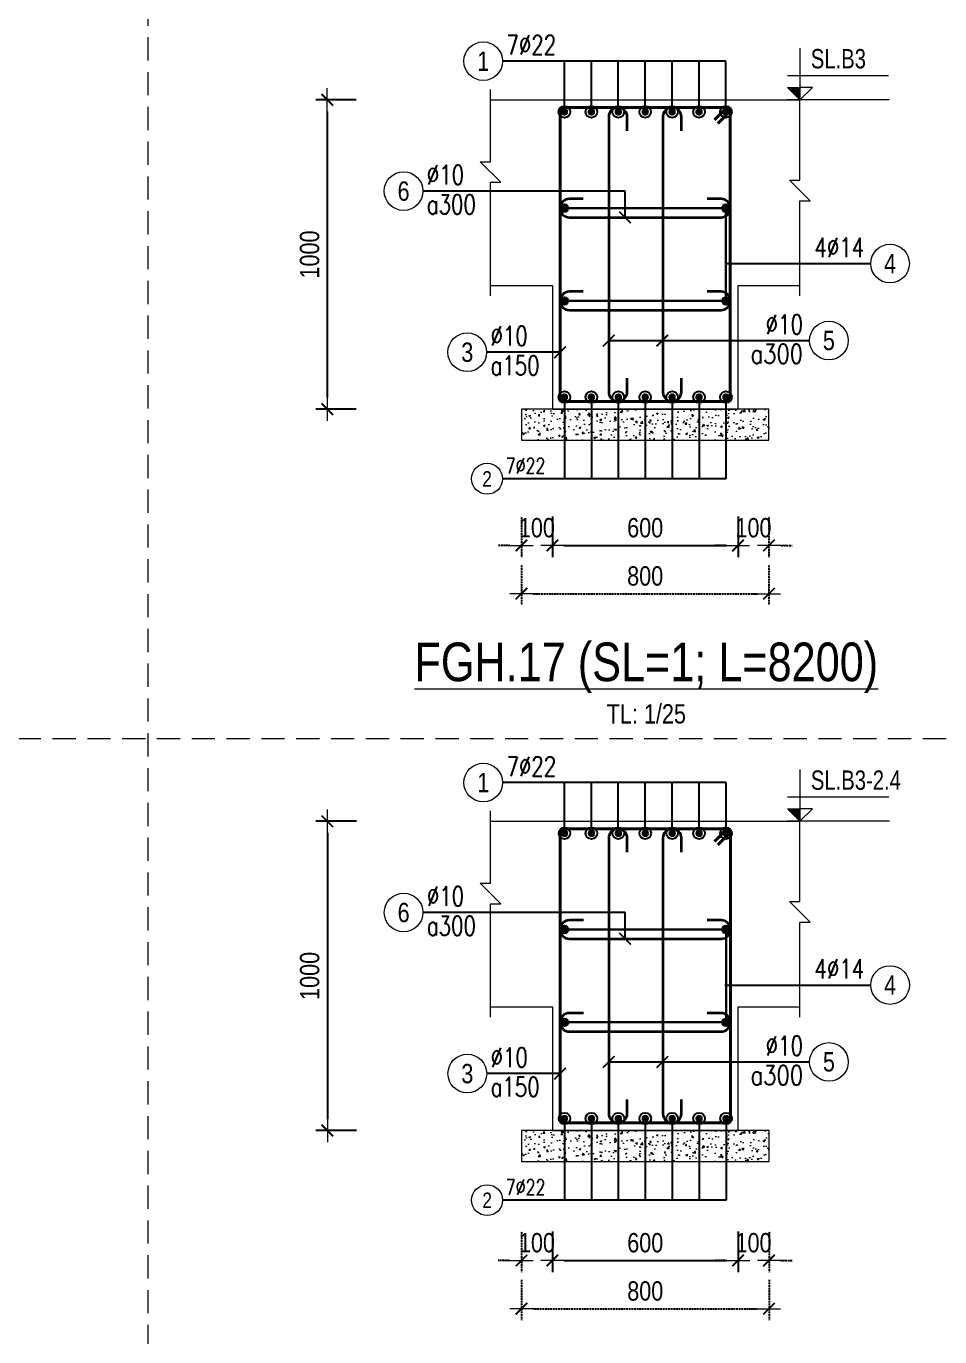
# Model space of a CAD drawing. Header units: millimetres. Extents: x -134772 to 596971, y -129535 to 35703.
# Drawn here: x 45910 to 48862, y -13480 to -9243 of the extents above; entities that cross this region are included whole.
import ezdxf
from ezdxf.enums import TextEntityAlignment as Align

# ---------------------------------------------------------------- set-up
doc = ezdxf.new("R2010")
doc.units = ezdxf.units.MM
doc.header["$MEASUREMENT"] = 0
doc.linetypes.add('HIDDEN', pattern=[0.375, 0.25, -0.125])
doc.layers.get('Defpoints').update_dxf_attribs({"color": 252})
for name, color, linetype, lineweight in [('NDC_S_ANNO', 7, 'Continuous', 20), ('NDC_S_CONTINUOUS', 3, 'Continuous', 20), ('NDC_S_DIM', 1, 'Continuous', 9), ('NDC_S_HATCH MATERIAL', 8, 'Continuous', 13), ('NDC_S_REBAR', 4, 'Continuous', 35), ('NDC_S_STIRRUP', 4, 'Continuous', 40), ('NDC_S_TEXT SYMBOL', 7, 'Continuous', 20), ('NDC_S_THIN LINE', 1, 'Continuous', 5), ('NDC_S_VN TEXT', 7, 'Continuous', 9)]:
    doc.layers.add(name, color=color, linetype=linetype, lineweight=lineweight)
doc.styles.add('ARIAL', font='arial.ttf', dxfattribs={"width": 0.8})
doc.styles.add('NDC_ANNO', font='', dxfattribs={"width": 0.8})
doc.styles.add('NDC_ROMANS', font='romans.shx', dxfattribs={"width": 0.8})
doc.styles.get('NDC_ANNO').set_extended_font_data('Dotum')
doc.dimstyles.new('NDC_dim_25', dxfattribs={"dimscale": 25, "dimtxt": 2.5, "dimasz": 1.5, "dimexe": 1.5, "dimexo": 0, "dimgap": 1, "dimtad": 1, "dimdec": 0, "dimzin": 0, "dimdsep": 46, "dimtxsty": 'ARIAL', "dimblk": 'DIMMARK', "dimcen": 0.09, "dimdle": 1.2, "dimclrd": 1, "dimclre": 1, "dimclrt": 3, "dimadec": 0, "dimazin": 0, "dimtfac": 1, "dimtdec": 0, "dimtix": 1, "dimtofl": 0, "dimtmove": 0, "dimatfit": 3, "dimfxl": 3.75, "dimfxlon": 1, "dimtolj": 1, "dimtzin": 0, "dimarcsym": 0})

# ---------------------------------------------------------------- blocks, each defined once
blk = doc.blocks.new('DIMMARK')
at = {"layer": 'NDC_S_DIM', "color": 1}
blk.add_line((-1.5, 0), (1, 0), dxfattribs=at)
at = {"layer": 'NDC_S_DIM', "color": 2, "const_width": 0.15}
blk.add_lwpolyline([(-0.5, -0.5), (0.5, 0.5)], dxfattribs=at)
blk = doc.blocks.new('kata_block_THEP')
at = {"layer": 'NDC_S_REBAR', "color": 0}
for p, q in [((-0.5, 0), (0.5, 0)), ((-0.35, 0.35), (0.35, -0.35)), ((0.35, 0.35), (-0.35, -0.35)), ((0, 0.5), (0, -0.5))]:
    blk.add_line(p, q, dxfattribs=at)
at = {"layer": 'NDC_S_REBAR', "color": 0, "const_width": 0.0833}
blk.add_lwpolyline([(-0.5, 0, 1), (0.5, 0, 1), (-0.5, 0, 1)], format="xyb", dxfattribs=at)
blk = doc.blocks.new('*D1654')
at = {"layer": 'Defpoints', "color": 0, "transparency": 16777216}
for p in [(47388.8, -9480.9), (46882.8, -10480.9), (47388.8, -10480.9)]:
    blk.add_point(p, dxfattribs=at)
at = {"layer": 'NDC_S_DIM', "color": 1, "lineweight": -2, "transparency": 16777216}
for p, q in [((46976.6, -9480.9), (46845.3, -9480.9)), ((46882.8, -9518.4), (46882.8, -10443.4)), ((46976.6, -10480.9), (46845.3, -10480.9))]:
    blk.add_line(p, q, dxfattribs=at)
at = {"layer": 'NDC_S_DIM', "color": 1, "lineweight": -2, "transparency": 16777216, "xscale": 37.5, "yscale": 37.5, "zscale": 37.5}
for p, rotation in [((46882.8, -9480.9), 90), ((46882.8, -10480.9), 270)]:
    blk.add_blockref('DIMMARK', p, dxfattribs=dict(at, rotation=rotation))
at = {"layer": 'NDC_S_DIM', "color": 3, "transparency": 16777216, "insert": (46825.9, -9980.9), "char_height": 62.5, "attachment_point": 5, "rotation": 90, "style": 'ARIAL'}
blk.add_mtext('\\A1;1000', dxfattribs=at)
blk = doc.blocks.new('*D1655')
at = {"layer": 'Defpoints', "color": 0, "transparency": 16777216}
for p in [(47610.2, -10521.4), (48210.2, -10521.4), (48210.2, -10921.4)]:
    blk.add_point(p, dxfattribs=at)
at = {"layer": 'NDC_S_DIM', "color": 1, "lineweight": -2, "transparency": 16777216}
for p, q in [((47610.2, -10827.7), (47610.2, -10958.9)), ((48210.2, -10827.7), (48210.2, -10958.9)), ((47647.7, -10921.4), (48172.7, -10921.4))]:
    blk.add_line(p, q, dxfattribs=at)
at = {"layer": 'NDC_S_DIM', "color": 1, "lineweight": -2, "transparency": 16777216, "xscale": 37.5, "yscale": 37.5, "zscale": 37.5, "rotation": 180}
blk.add_blockref('DIMMARK', (47610.2, -10921.4), dxfattribs=at)
at = {"layer": 'NDC_S_DIM', "color": 1, "lineweight": -2, "transparency": 16777216, "xscale": 37.5, "yscale": 37.5, "zscale": 37.5}
blk.add_blockref('DIMMARK', (48210.2, -10921.4), dxfattribs=at)
at = {"layer": 'NDC_S_DIM', "color": 3, "transparency": 16777216, "insert": (47910.2, -10864.5), "char_height": 62.5, "attachment_point": 5, "style": 'ARIAL'}
blk.add_mtext('\\A1;600', dxfattribs=at)
blk = doc.blocks.new('kata_block_CT')
at = {"layer": 'NDC_S_ANNO'}
blk.add_hatch(color=3, dxfattribs=at).paths.add_polyline_path([(0, 1.6), (-1.61, 1.6), (0, 0)])
at = {"layer": 'NDC_S_ANNO', "ltscale": 50}
h = blk.add_hatch(dxfattribs=at)
h.set_pattern_fill('ANSI31', color=256, scale=1.406251, style=0)
h.set_pattern_definition([(45, (0, 5e-12), (-3.157, 3.157), [])])
h.paths.add_polyline_path([(0, 1.6), (0, 0), (1.61, 1.6)])
for p, q in [((-1.59, 3.14), (11.47, 3.14)), ((11.56, 0), (-1.64, 0))]:
    blk.add_line(p, q, dxfattribs=at)
for points in [[(0, 6.69), (0, 0)], [(0, 0), (-1.61, 1.6), (0, 1.6)], [(0, 0), (1.61, 1.6), (0, 1.6)]]:
    blk.add_lwpolyline(points, dxfattribs=at)
at = {"layer": 'NDC_S_ANNO', "color": 8, "ltscale": 50}
blk.add_lwpolyline([(0, 0), (-1.61, 1.6), (0, 1.6)], dxfattribs=at)
at = {"layer": 'NDC_S_TEXT SYMBOL', "color": 3, "style": 'NDC_ANNO', "width": 0.8}
blk.add_attdef('CT', (1.41, 4.07), '', height=2.5, dxfattribs=at)
blk = doc.blocks.new('*D1656')
at = {"layer": 'Defpoints', "color": 0, "linetype": 'HIDDEN', "transparency": 16777216}
for p in [(47510.2, -10621.4), (47610.2, -10827.7), (47510.2, -10921.4)]:
    blk.add_point(p, dxfattribs=at)
at = {"layer": 'NDC_S_DIM', "color": 1, "linetype": 'HIDDEN', "lineweight": -2, "transparency": 16777216}
for p, q in [((47510.2, -10827.7), (47510.2, -10958.9)), ((47610.2, -10827.7), (47610.2, -10958.9)), ((47472.7, -10921.4), (47435.2, -10921.4)), ((47647.7, -10921.4), (47685.2, -10921.4))]:
    blk.add_line(p, q, dxfattribs=at)
at = {"layer": 'NDC_S_DIM', "color": 1, "linetype": 'HIDDEN', "lineweight": -2, "transparency": 16777216, "xscale": 37.5, "yscale": 37.5, "zscale": 37.5}
blk.add_blockref('DIMMARK', (47510.2, -10921.4), dxfattribs=at)
at = {"layer": 'NDC_S_DIM', "color": 1, "linetype": 'HIDDEN', "lineweight": -2, "transparency": 16777216, "xscale": 37.5, "yscale": 37.5, "zscale": 37.5, "rotation": 180}
blk.add_blockref('DIMMARK', (47610.2, -10921.4), dxfattribs=at)
at = {"layer": 'NDC_S_DIM', "color": 3, "linetype": 'HIDDEN', "transparency": 16777216, "insert": (47560.2, -10864.5), "char_height": 62.5, "attachment_point": 5, "style": 'ARIAL'}
blk.add_mtext('\\A1;100', dxfattribs=at)
blk = doc.blocks.new('*D1657')
at = {"layer": 'Defpoints', "color": 0, "linetype": 'HIDDEN', "transparency": 16777216}
for p in [(48310.2, -10621.4), (48210.2, -10827.7), (48310.2, -10921.4)]:
    blk.add_point(p, dxfattribs=at)
at = {"layer": 'NDC_S_DIM', "color": 1, "linetype": 'HIDDEN', "lineweight": -2, "transparency": 16777216}
for p, q in [((48210.2, -10827.7), (48210.2, -10958.9)), ((48310.2, -10827.7), (48310.2, -10958.9)), ((48172.7, -10921.4), (48135.2, -10921.4)), ((48347.7, -10921.4), (48385.2, -10921.4))]:
    blk.add_line(p, q, dxfattribs=at)
at = {"layer": 'NDC_S_DIM', "color": 1, "linetype": 'HIDDEN', "lineweight": -2, "transparency": 16777216, "xscale": 37.5, "yscale": 37.5, "zscale": 37.5}
blk.add_blockref('DIMMARK', (48210.2, -10921.4), dxfattribs=at)
at = {"layer": 'NDC_S_DIM', "color": 1, "linetype": 'HIDDEN', "lineweight": -2, "transparency": 16777216, "xscale": 37.5, "yscale": 37.5, "zscale": 37.5, "rotation": 180}
blk.add_blockref('DIMMARK', (48310.2, -10921.4), dxfattribs=at)
at = {"layer": 'NDC_S_DIM', "color": 3, "linetype": 'HIDDEN', "transparency": 16777216, "insert": (48260.2, -10864.5), "char_height": 62.5, "attachment_point": 5, "style": 'ARIAL'}
blk.add_mtext('\\A1;100', dxfattribs=at)
blk = doc.blocks.new('kata_block_TD')
at = {"color": 6, "linetype": 'ByBlock', "lineweight": -2, "style": 'ARIAL', "width": 0.8}
blk.add_attdef('SECTDET2', text='', height=5, dxfattribs=at).set_placement((0, 7.97), align=Align.CENTER)
at = {"color": 0, "linetype": 'ByBlock', "lineweight": -2, "style": 'ARIAL', "width": 0.8}
blk.add_attdef('SECTDET1', text='', height=5, dxfattribs=at).set_placement((0, 1.47), align=Align.CENTER)
at = {"color": 3, "lineweight": 25, "style": 'ARIAL', "width": 0.8}
blk.add_attdef('SSCALE', text='', height=2.5, dxfattribs=at).set_placement((0, -4), align=Align.CENTER)
blk = doc.blocks.new('*D1658')
at = {"layer": 'Defpoints', "color": 0, "linetype": 'HIDDEN', "transparency": 16777216}
for p in [(47510.2, -10621.4), (48310.2, -10621.4), (48310.2, -11077.4)]:
    blk.add_point(p, dxfattribs=at)
at = {"layer": 'NDC_S_DIM', "color": 1, "linetype": 'HIDDEN', "lineweight": -2, "transparency": 16777216}
for p, q in [((47510.2, -10983.6), (47510.2, -11114.9)), ((48310.2, -10983.6), (48310.2, -11114.9)), ((47547.7, -11077.4), (48272.7, -11077.4))]:
    blk.add_line(p, q, dxfattribs=at)
at = {"layer": 'NDC_S_DIM', "color": 1, "linetype": 'HIDDEN', "lineweight": -2, "transparency": 16777216, "xscale": 37.5, "yscale": 37.5, "zscale": 37.5, "rotation": 180}
blk.add_blockref('DIMMARK', (47510.2, -11077.4), dxfattribs=at)
at = {"layer": 'NDC_S_DIM', "color": 1, "linetype": 'HIDDEN', "lineweight": -2, "transparency": 16777216, "xscale": 37.5, "yscale": 37.5, "zscale": 37.5}
blk.add_blockref('DIMMARK', (48310.2, -11077.4), dxfattribs=at)
at = {"layer": 'NDC_S_DIM', "color": 3, "linetype": 'HIDDEN', "transparency": 16777216, "insert": (47910.2, -11020.5), "char_height": 62.5, "attachment_point": 5, "style": 'ARIAL'}
blk.add_mtext('\\A1;800', dxfattribs=at)
blk = doc.blocks.new('*U11')
blk.add_circle((-2.5, 0), 2.5)
at = {"layer": 'NDC_S_VN TEXT', "color": 3, "style": 'NDC_ROMANS', "width": 0.75}
for tag, p in [('DK1', (0.5, 0.85)), ('KC1', (0.5, -2.97))]:
    blk.add_attdef(tag, p, '', height=2.5, dxfattribs=at)
at = {"layer": 'NDC_S_VN TEXT', "color": 7, "style": 'ARIAL', "width": 0.8}
blk.add_attdef('SH2', text='', height=2.5, dxfattribs=at).set_placement((-2.5, 0), align=Align.MIDDLE)
blk = doc.blocks.new('*U12')
blk.add_circle((2.5, 0), 2.5)
at = {"layer": 'NDC_S_VN TEXT', "color": 3, "style": 'NDC_ROMANS'}
for tag, width, p in [('DK2', 0.75, (-0.85, 0.85)), ('KC2', 0.8, (-0.85, -2.97))]:
    blk.add_attdef(tag, text='', height=2.5, dxfattribs=dict(at, width=width)).set_placement(p, align=Align.RIGHT)
at = {"layer": 'NDC_S_VN TEXT', "color": 7, "style": 'ARIAL', "width": 0.8}
blk.add_attdef('SH3', text='', height=2.5, dxfattribs=at).set_placement((2.5, 0), align=Align.MIDDLE)
blk = doc.blocks.new('*U624')
blk.add_circle((2.5, 0), 2.5)
at = {"layer": 'NDC_S_VN TEXT', "color": 3, "style": 'NDC_ROMANS', "width": 0.75}
blk.add_attdef('DK2', text='', height=2.5, dxfattribs=at).set_placement((-0.85, 0.85), align=Align.RIGHT)
at = {"layer": 'NDC_S_VN TEXT', "color": 7, "style": 'ARIAL', "width": 0.8}
blk.add_attdef('SH3', text='', height=2.5, dxfattribs=at).set_placement((2.5, 0), align=Align.MIDDLE)
blk = doc.blocks.new('*U623')
blk.add_circle((-2.5, 0), 2.5)
at = {"layer": 'NDC_S_VN TEXT', "color": 3, "style": 'NDC_ROMANS', "width": 0.75}
blk.add_attdef('DK1', (0.5, 0.85), '', height=2.5, dxfattribs=at)
at = {"layer": 'NDC_S_VN TEXT', "color": 7, "style": 'ARIAL', "width": 0.8}
blk.add_attdef('SH2', text='', height=2.5, dxfattribs=at).set_placement((-2.5, 0), align=Align.MIDDLE)
blk = doc.blocks.new('*D1703')
at = {"layer": 'Defpoints', "color": 0, "linetype": 'HIDDEN', "transparency": 16777216}
for p in [(47510.4, -12932.9), (48310.4, -12932.9), (48310.4, -13388.9)]:
    blk.add_point(p, dxfattribs=at)
at = {"layer": 'NDC_S_DIM', "color": 1, "linetype": 'HIDDEN', "lineweight": -2, "transparency": 16777216}
for p, q in [((47510.4, -13295.2), (47510.4, -13426.4)), ((48310.4, -13295.2), (48310.4, -13426.4)), ((47547.9, -13388.9), (48272.9, -13388.9))]:
    blk.add_line(p, q, dxfattribs=at)
at = {"layer": 'NDC_S_DIM', "color": 1, "linetype": 'HIDDEN', "lineweight": -2, "transparency": 16777216, "xscale": 37.5, "yscale": 37.5, "zscale": 37.5, "rotation": 180}
blk.add_blockref('DIMMARK', (47510.4, -13388.9), dxfattribs=at)
at = {"layer": 'NDC_S_DIM', "color": 1, "linetype": 'HIDDEN', "lineweight": -2, "transparency": 16777216, "xscale": 37.5, "yscale": 37.5, "zscale": 37.5}
blk.add_blockref('DIMMARK', (48310.4, -13388.9), dxfattribs=at)
at = {"layer": 'NDC_S_DIM', "color": 3, "linetype": 'HIDDEN', "transparency": 16777216, "insert": (47910.4, -13332), "char_height": 62.5, "attachment_point": 5, "style": 'ARIAL'}
blk.add_mtext('\\A1;800', dxfattribs=at)
blk = doc.blocks.new('*D1704')
at = {"layer": 'Defpoints', "color": 0, "linetype": 'HIDDEN', "transparency": 16777216}
for p in [(48310.4, -12932.9), (48210.4, -13139.2), (48310.4, -13232.9)]:
    blk.add_point(p, dxfattribs=at)
at = {"layer": 'NDC_S_DIM', "color": 1, "linetype": 'HIDDEN', "lineweight": -2, "transparency": 16777216}
for p, q in [((48210.4, -13139.2), (48210.4, -13270.4)), ((48310.4, -13139.2), (48310.4, -13270.4)), ((48172.9, -13232.9), (48135.4, -13232.9)), ((48347.9, -13232.9), (48385.4, -13232.9))]:
    blk.add_line(p, q, dxfattribs=at)
at = {"layer": 'NDC_S_DIM', "color": 1, "linetype": 'HIDDEN', "lineweight": -2, "transparency": 16777216, "xscale": 37.5, "yscale": 37.5, "zscale": 37.5}
blk.add_blockref('DIMMARK', (48210.4, -13232.9), dxfattribs=at)
at = {"layer": 'NDC_S_DIM', "color": 1, "linetype": 'HIDDEN', "lineweight": -2, "transparency": 16777216, "xscale": 37.5, "yscale": 37.5, "zscale": 37.5, "rotation": 180}
blk.add_blockref('DIMMARK', (48310.4, -13232.9), dxfattribs=at)
at = {"layer": 'NDC_S_DIM', "color": 3, "linetype": 'HIDDEN', "transparency": 16777216, "insert": (48260.4, -13176), "char_height": 62.5, "attachment_point": 5, "style": 'ARIAL'}
blk.add_mtext('\\A1;100', dxfattribs=at)
blk = doc.blocks.new('*D1705')
at = {"layer": 'Defpoints', "color": 0, "linetype": 'HIDDEN', "transparency": 16777216}
for p in [(47510.4, -12932.9), (47610.4, -13139.2), (47510.4, -13232.9)]:
    blk.add_point(p, dxfattribs=at)
at = {"layer": 'NDC_S_DIM', "color": 1, "linetype": 'HIDDEN', "lineweight": -2, "transparency": 16777216}
for p, q in [((47510.4, -13139.2), (47510.4, -13270.4)), ((47610.4, -13139.2), (47610.4, -13270.4)), ((47472.9, -13232.9), (47435.4, -13232.9)), ((47647.9, -13232.9), (47685.4, -13232.9))]:
    blk.add_line(p, q, dxfattribs=at)
at = {"layer": 'NDC_S_DIM', "color": 1, "linetype": 'HIDDEN', "lineweight": -2, "transparency": 16777216, "xscale": 37.5, "yscale": 37.5, "zscale": 37.5}
blk.add_blockref('DIMMARK', (47510.4, -13232.9), dxfattribs=at)
at = {"layer": 'NDC_S_DIM', "color": 1, "linetype": 'HIDDEN', "lineweight": -2, "transparency": 16777216, "xscale": 37.5, "yscale": 37.5, "zscale": 37.5, "rotation": 180}
blk.add_blockref('DIMMARK', (47610.4, -13232.9), dxfattribs=at)
at = {"layer": 'NDC_S_DIM', "color": 3, "linetype": 'HIDDEN', "transparency": 16777216, "insert": (47560.4, -13176), "char_height": 62.5, "attachment_point": 5, "style": 'ARIAL'}
blk.add_mtext('\\A1;100', dxfattribs=at)
blk = doc.blocks.new('*D1706')
at = {"layer": 'Defpoints', "color": 0, "transparency": 16777216}
for p in [(47610.4, -12832.9), (48210.4, -12832.9), (48210.4, -13232.9)]:
    blk.add_point(p, dxfattribs=at)
at = {"layer": 'NDC_S_DIM', "color": 1, "lineweight": -2, "transparency": 16777216}
for p, q in [((47610.4, -13139.2), (47610.4, -13270.4)), ((48210.4, -13139.2), (48210.4, -13270.4)), ((47647.9, -13232.9), (48172.9, -13232.9))]:
    blk.add_line(p, q, dxfattribs=at)
at = {"layer": 'NDC_S_DIM', "color": 1, "lineweight": -2, "transparency": 16777216, "xscale": 37.5, "yscale": 37.5, "zscale": 37.5, "rotation": 180}
blk.add_blockref('DIMMARK', (47610.4, -13232.9), dxfattribs=at)
at = {"layer": 'NDC_S_DIM', "color": 1, "lineweight": -2, "transparency": 16777216, "xscale": 37.5, "yscale": 37.5, "zscale": 37.5}
blk.add_blockref('DIMMARK', (48210.4, -13232.9), dxfattribs=at)
at = {"layer": 'NDC_S_DIM', "color": 3, "transparency": 16777216, "insert": (47910.4, -13176), "char_height": 62.5, "attachment_point": 5, "style": 'ARIAL'}
blk.add_mtext('\\A1;600', dxfattribs=at)
blk = doc.blocks.new('*D1707')
at = {"layer": 'Defpoints', "color": 0, "transparency": 16777216}
for p in [(47389, -11813.1), (46883, -12813.1), (47389, -12813.1)]:
    blk.add_point(p, dxfattribs=at)
at = {"layer": 'NDC_S_DIM', "color": 1, "lineweight": -2, "transparency": 16777216}
for p, q in [((46976.8, -11813.1), (46845.5, -11813.1)), ((46883, -11850.6), (46883, -12775.6)), ((46976.8, -12813.1), (46845.5, -12813.1))]:
    blk.add_line(p, q, dxfattribs=at)
at = {"layer": 'NDC_S_DIM', "color": 1, "lineweight": -2, "transparency": 16777216, "xscale": 37.5, "yscale": 37.5, "zscale": 37.5}
for p, rotation in [((46883, -11813.1), 90), ((46883, -12813.1), 270)]:
    blk.add_blockref('DIMMARK', p, dxfattribs=dict(at, rotation=rotation))
at = {"layer": 'NDC_S_DIM', "color": 3, "transparency": 16777216, "insert": (46826.1, -12313.1), "char_height": 62.5, "attachment_point": 5, "rotation": 90, "style": 'ARIAL'}
blk.add_mtext('\\A1;1000', dxfattribs=at)

msp = doc.modelspace()

# ---------------------------------------------------------------- hatches: boundary and pattern name
at = {"layer": 'NDC_S_HATCH MATERIAL'}
h = msp.add_hatch(dxfattribs=at)
h.set_pattern_fill('AR-CONC', color=256, scale=8)
h.set_pattern_definition([(50, (36910.193, 16139.234), (57.380815, -5.02017), [6, -66]), (355, (36910.193, 16139.234), (-11.10011, 60.17537), [4.8, -52.8]), (100.45144, (36914.975, 16138.815), (46.28071, 55.1552), [5.09922, -56.09137]), (46.1842, (36910.19, 16155.234), (85.3793, -13.24154), [9, -99]), (96.63564, (36917.31, 16154.13), (74.77296, 77.92949), [7.64883, -84.1371]), (351.18416, (36910.19, 16155.23), (74.77296, 77.9295), [7.2, -79.2]), (21, (36918.193, 16151.234), (47.752564, -32.20951), [6, -66]), (326, (36918.193, 16151.234), (19.46523, 58.012), [4.8, -52.8]), (71.45144, (36922.173, 16148.55), (67.21779, 25.80249), [5.09922, -56.09137]), (37.5, (36910.193, 16139.234), (0.972788, 26.631508), [0, -52.16, 0, -53.6, 0, -53]), (7.5, (36910.193, 16139.234), (21.045563, 31.552937), [0, -30.56, 0, -50.96, 0, -20.2]), (327.5, (36892.353, 16139.234), (42.705795, -1.80439), [0, -20, 0, -62.4, 0, -82.8]), (317.5, (36884.353, 16139.234), (46.654894, 8.0084), [0, -26, 0, -41.44, 0, -58.8])])
h.paths.add_polyline_path([(47510.2, -10480.9), (48310.2, -10480.9), (48310.2, -10580.9), (47510.2, -10580.9)])
h = msp.add_hatch(dxfattribs=at)
h.set_pattern_fill('AR-CONC', color=256, scale=8)
h.set_pattern_definition([(50, (36910.394, 13807.086), (57.380815, -5.02017), [6, -66]), (355, (36910.394, 13807.086), (-11.10011, 60.17537), [4.8, -52.8]), (100.45144, (36915.176, 13806.67), (46.28071, 55.1552), [5.09922, -56.09137]), (46.1842, (36910.394, 13823.09), (85.3793, -13.24154), [9, -99]), (96.63564, (36917.51, 13821.98), (74.77296, 77.92949), [7.64883, -84.1371]), (351.18416, (36910.39, 13823.09), (74.77296, 77.9295), [7.2, -79.2]), (21, (36918.394, 13819.086), (47.752564, -32.20951), [6, -66]), (326, (36918.394, 13819.086), (19.46523, 58.012), [4.8, -52.8]), (71.45144, (36922.374, 13816.4), (67.21779, 25.80249), [5.09922, -56.09137]), (37.5, (36910.394, 13807.086), (0.972788, 26.631508), [0, -52.16, 0, -53.6, 0, -53]), (7.5, (36910.394, 13807.086), (21.045563, 31.552937), [0, -30.56, 0, -50.96, 0, -20.2]), (327.5, (36892.554, 13807.086), (42.705795, -1.80439), [0, -20, 0, -62.4, 0, -82.8]), (317.5, (36884.554, 13807.086), (46.654894, 8.0084), [0, -26, 0, -41.44, 0, -58.8])])
h.paths.add_polyline_path([(47510.4, -12813.1), (48310.4, -12813.1), (48310.4, -12913.1), (47510.4, -12913.1)])

# ---------------------------------------------------------------- linework, layer by layer
at = {"layer": 'NDC_S_CONTINUOUS'}
for points in [[(47410.2, -9480.9), (47610.2, -9480.9), (47610.2, -9480.9), (48210.2, -9480.9), (48210.2, -9480.9), (48410.2, -9480.9)], [(47410.2, -10080.9), (47610.2, -10080.9), (47610.2, -10480.9), (48210.2, -10480.9), (48210.2, -10080.9), (48410.2, -10080.9)], [(47410.4, -11813.1), (47610.4, -11813.1), (47610.4, -11813.1), (48210.4, -11813.1), (48210.4, -11813.1), (48410.4, -11813.1)], [(47410.4, -12413.1), (47610.4, -12413.1), (47610.4, -12813.1), (48210.4, -12813.1), (48210.4, -12413.1), (48410.4, -12413.1)]]:
    msp.add_lwpolyline(points, dxfattribs=at)
at = {"layer": 'NDC_S_HATCH MATERIAL', "linetype": 'HIDDEN', "ltscale": 300}
for p, q in [((46303.6, -16216.1), (46303.6, -2216.1)), ((42957.4, -11545.6), (60888.9, -11544.1))]:
    msp.add_line(p, q, dxfattribs=at)
at = {"layer": 'NDC_S_HATCH MATERIAL', "ltscale": 1500}
for points in [[(47510.2, -10580.9), (48310.2, -10580.9), (48310.2, -10480.9), (47510.2, -10480.9)], [(47510.4, -12913.1), (48310.4, -12913.1), (48310.4, -12813.1), (47510.4, -12813.1)]]:
    msp.add_lwpolyline(points, close=True, dxfattribs=at)
at = {"layer": 'NDC_S_REBAR'}
for points in [[(47852.2, -9580.7), (47852.2, -9535.7, 1), (47792.2, -9535.7), (47792.2, -10425.7, 1), (47852.2, -10425.7), (47852.2, -10380.7)], [(48027.2, -9580.7), (48027.2, -9535.7, 1), (47967.2, -9535.7), (47967.2, -10425.7, 1), (48027.2, -10425.7), (48027.2, -10380.7)], [(47710.2, -9800.9), (47665.2, -9800.9, 1), (47665.2, -9860.9), (48155.2, -9860.9, 1), (48155.2, -9800.9), (48110.2, -9800.9)], [(47710.2, -10100.9), (47665.2, -10100.9, 1), (47665.2, -10160.9), (48155.2, -10160.9, 1), (48155.2, -10100.9), (48110.2, -10100.9)], [(47852.4, -11912.8), (47852.4, -11867.8, 1), (47792.4, -11867.8), (47792.4, -12757.8, 1), (47852.4, -12757.8), (47852.4, -12712.8)], [(48027.4, -11912.8), (48027.4, -11867.8, 1), (47967.4, -11867.8), (47967.4, -12757.8, 1), (48027.4, -12757.8), (48027.4, -12712.8)], [(47710.4, -12133.1), (47665.4, -12133.1, 1), (47665.4, -12193.1), (48155.4, -12193.1, 1), (48155.4, -12133.1), (48110.4, -12133.1)], [(47710.4, -12433.1), (47665.4, -12433.1, 1), (47665.4, -12493.1), (48155.4, -12493.1, 1), (48155.4, -12433.1), (48110.4, -12433.1)]]:
    msp.add_lwpolyline(points, format="xyb", dxfattribs=at)
at = {"layer": 'NDC_S_STIRRUP'}
for points in [[(48134.2, -9545.9), (48174.2, -9505.9, -0.414214), (48185.2, -9516.9), (48185.2, -10444.9, -0.414214), (48174.2, -10455.9), (47646.2, -10455.9, -0.414214), (47635.2, -10444.9), (47635.2, -9516.9, -0.414214), (47646.2, -9505.9), (48174.2, -9505.9, -0.414214), (48185.2, -9516.9), (48145.2, -9556.9)], [(48134.4, -11878.1), (48174.4, -11838.1, -0.414214), (48185.4, -11849.1), (48185.4, -12777.1, -0.414214), (48174.4, -12788.1), (47646.4, -12788.1, -0.414214), (47635.4, -12777.1), (47635.4, -11849.1, -0.414214), (47646.4, -11838.1), (48174.4, -11838.1, -0.414214), (48185.4, -11849.1), (48145.4, -11889.1)]]:
    msp.add_lwpolyline(points, format="xyb", dxfattribs=at)
at = {"layer": 'NDC_S_THIN LINE'}
for points in [[(47410.2, -10114.2), (47410.2, -9747.5), (47443.5, -9747.5), (47376.9, -9680.8), (47410.2, -9680.8), (47410.2, -9447.6)], [(48410.2, -10114.2), (48410.2, -9806.9), (48443.5, -9806.9), (48376.9, -9740.3), (48410.2, -9740.3), (48410.2, -9447.6)], [(47410.4, -12446.4), (47410.4, -12079.6), (47443.7, -12079.6), (47377.1, -12012.9), (47410.4, -12012.9), (47410.4, -11779.7)], [(48410.4, -12446.4), (48410.4, -12139.1), (48443.7, -12139.1), (48377.1, -12072.4), (48410.4, -12072.4), (48410.4, -11779.7)]]:
    msp.add_lwpolyline(points, dxfattribs=at)

# ---------------------------------------------------------------- block references
at = {"layer": 'NDC_S_REBAR', "xscale": 22, "yscale": 22, "zscale": 22}
for p in [(47649.2, -9519.9), (47736.2, -9519.9), (47823.2, -9519.9), (47910.2, -9519.9), (47997.2, -9519.9), (48084.2, -9519.9), (48171.2, -9519.9), (47649.2, -9830.9), (48171.2, -9830.9), (47649.2, -10130.9), (48171.2, -10130.9), (47649.2, -10441.9), (47736.2, -10441.9), (47823.2, -10441.9), (47910.2, -10441.9), (47997.2, -10441.9), (48084.2, -10441.9), (48171.2, -10441.9), (47649.4, -11852.1), (47736.4, -11852.1), (47823.4, -11852.1), (47910.4, -11852.1), (47997.4, -11852.1), (48084.4, -11852.1), (48171.4, -11852.1), (47649.4, -12163.1), (48171.4, -12163.1), (47649.4, -12463.1), (48171.4, -12463.1), (47649.4, -12774.1), (47736.4, -12774.1), (47823.4, -12774.1), (47910.4, -12774.1), (47997.4, -12774.1), (48084.4, -12774.1), (48171.4, -12774.1)]:
    msp.add_blockref('kata_block_THEP', p, dxfattribs=at)
at = {"layer": 'NDC_S_REBAR', "color": 3, "xscale": 16, "yscale": 16, "zscale": 16}
for p in [(47649.2, -9519.9), (47649.2, -9830.9), (47649.2, -10441.9), (47649.4, -11852.1), (47649.4, -12163.1), (47649.4, -12774.1)]:
    msp.add_blockref('kata_block_THEP', p, dxfattribs=at)
at = {"layer": 'NDC_S_THIN LINE'}
for name, p, xscale, yscale, zscale, values in [('*U623', (47449.2, -9355.9), 25, 25, 25, {'SH2': '1', 'DK1': '7%%c22'}), ('*U11', (47191.8, -9775.9), 25, 25, 25, {'SH2': '6', 'DK1': '%%c10', 'KC1': 'a300'}), ('*U624', (48639, -10010.3), 25, 25, 25, {'SH3': '4', 'DK2': '4%%c14'}), ('*U12', (48441.3, -10259.2), 25, 25, 25, {'SH3': '5', 'DK2': '%%c10', 'KC2': 'a300'}), ('*U11', (47397.7, -10296.7), 25, 25, 25, {'SH2': '3', 'DK1': '%%c10', 'KC1': 'a150'}), ('*U623', (47449.2, -10705.9), 20, 20, 20, {'SH2': '2', 'DK1': '7%%c22'}), ('*U623', (47449.4, -11688.1), 25, 25, 25, {'SH2': '1', 'DK1': '7%%c22'}), ('*U11', (47192, -12108.1), 25, 25, 25, {'SH2': '6', 'DK1': '%%c10', 'KC1': 'a300'}), ('*U624', (48639.2, -12342.5), 25, 25, 25, {'SH3': '4', 'DK2': '4%%c14'}), ('*U12', (48441.5, -12591.3), 25, 25, 25, {'SH3': '5', 'DK2': '%%c10', 'KC2': 'a300'}), ('*U11', (47397.9, -12628.9), 25, 25, 25, {'SH2': '3', 'DK1': '%%c10', 'KC1': 'a150'}), ('*U623', (47449.4, -13038.1), 20, 20, 20, {'SH2': '2', 'DK1': '7%%c22'})]:
    msp.add_blockref(name, p, dxfattribs=dict(at, xscale=xscale, yscale=yscale, zscale=zscale)).add_auto_attribs(values)
at = {"layer": 'NDC_S_VN TEXT', "xscale": 25, "yscale": 25, "zscale": 25}
for p, values in [((48410.2, -9480.9), {'CT': 'SL.B3'}), ((48410.4, -11813.1), {'CT': 'SL.B3-2.4'})]:
    msp.add_blockref('kata_block_CT', p, dxfattribs=at).add_auto_attribs(values)
at = {"layer": 'NDC_S_VN TEXT'}
ref = msp.add_blockref('kata_block_TD', (47913.8, -11397.1), dxfattribs=dict(at, xscale=25, yscale=25, zscale=25))
ref.add_attrib('SECTDET1', '%%uFGH.17 (SL=1; L=8200)', dxfattribs={"layer": '0', "color": 0, "linetype": 'ByBlock', "lineweight": -2, "height": 125, "style": 'ARIAL', "width": 0.8}).set_placement((47913.8, -11360.4), align=Align.CENTER)
ref.add_attrib('SSCALE', 'TL: 1/25', dxfattribs={"layer": '0', "color": 3, "lineweight": 25, "height": 62.5, "style": 'ARIAL', "width": 0.8}).set_placement((47913.8, -11497.1), align=Align.CENTER)

# ---------------------------------------------------------------- dimensions: what is measured, and where the dimension line sits
at = {"layer": 'NDC_S_DIM'}
for base, p1, p2, picture, middle in [((46882.8, -10480.9), (47388.8, -9480.9), (47388.8, -10480.9), '*D1654', (46825.9, -9980.9)), ((46883, -12813.1), (47389, -11813.1), (47389, -12813.1), '*D1707', (46826.1, -12313.1))]:
    dim = msp.add_linear_dim(base=base, p1=p1, p2=p2, angle=270, dimstyle='NDC_dim_25', dxfattribs=at)
    dim.commit()
    dim.dimension.update_dxf_attribs({"geometry": picture, "text_midpoint": middle})
for base, p1, p2, picture, middle in [((48210.2, -10921.4), (47610.2, -10521.4), (48210.2, -10521.4), '*D1655', (47910.2, -10864.5)), ((48210.4, -13232.9), (47610.4, -12832.9), (48210.4, -12832.9), '*D1706', (47910.4, -13176))]:
    dim = msp.add_linear_dim(base=base, p1=p1, p2=p2, dimstyle='NDC_dim_25', dxfattribs=at)
    dim.commit()
    dim.dimension.update_dxf_attribs({"geometry": picture, "text_midpoint": middle})
at = {"layer": 'NDC_S_DIM', "linetype": 'HIDDEN'}
for base, p1, p2, picture, middle in [((47510.2, -10921.4), (47610.2, -10827.7), (47510.2, -10621.4), '*D1656', (47560.2, -10864.5)), ((48310.2, -11077.4), (47510.2, -10621.4), (48310.2, -10621.4), '*D1658', (47910.2, -11020.5)), ((48310.2, -10921.4), (48210.2, -10827.7), (48310.2, -10621.4), '*D1657', (48260.2, -10864.5)), ((47510.4, -13232.9), (47610.4, -13139.2), (47510.4, -12932.9), '*D1705', (47560.4, -13176)), ((48310.4, -13388.9), (47510.4, -12932.9), (48310.4, -12932.9), '*D1703', (47910.4, -13332)), ((48310.4, -13232.9), (48210.4, -13139.2), (48310.4, -12932.9), '*D1704', (48260.4, -13176))]:
    dim = msp.add_linear_dim(base=base, p1=p1, p2=p2, dimstyle='NDC_dim_25', dxfattribs=at)
    dim.commit()
    dim.dimension.update_dxf_attribs({"geometry": picture, "text_midpoint": middle})

# ---------------------------------------------------------------- leaders
at = {"layer": 'NDC_S_THIN LINE'}
for points, override in [([(48171.2, -9519.9), (48171.2, -9355.9), (47449.2, -9355.9)], {"dimldrblk": 'DotBlank'}), ([(47649.2, -9519.9), (47649.2, -9355.9), (47449.2, -9355.9)], {"dimldrblk": 'DotBlank'}), ([(47736.2, -9519.9), (47736.2, -9355.9), (47536.2, -9355.9)], {"dimldrblk": 'DotBlank'}), ([(47823.2, -9519.9), (47823.2, -9355.9), (47623.2, -9355.9)], {"dimldrblk": 'DotBlank'}), ([(47910.2, -9519.9), (47910.2, -9355.9), (47710.2, -9355.9)], {"dimldrblk": 'DotBlank'}), ([(47997.2, -9519.9), (47997.2, -9355.9), (47797.2, -9355.9)], {"dimldrblk": 'DotBlank'}), ([(48084.2, -9519.9), (48084.2, -9355.9), (47884.2, -9355.9)], {"dimldrblk": 'DotBlank'}), ([(47845.1, -9860.9), (47845.1, -9775.9), (47191.8, -9775.9)], {"dimldrblk": 'ARCHTICK'}), ([(47649.2, -9830.9), (48177.2, -9830.9)], {"dimasz": 1, "dimldrblk": 'DotBlank'}), ([(48171.2, -9830.9), (47649.2, -9830.9)], {"dimasz": 1, "dimldrblk": 'DotBlank'}), ([(48171.2, -9830.9), (48171.2, -10130.9)], {"dimldrblk": 'DotSmall'}), ([(48171.2, -10130.9), (48171.2, -9830.9)], {"dimldrblk": 'DotSmall'}), ([(48171.2, -10010.3), (48639, -10010.3)], {"dimldrblk": 'DotSmall'}), ([(47649.2, -10130.9), (48177.2, -10130.9)], {"dimasz": 1, "dimldrblk": 'DotBlank'}), ([(48171.2, -10130.9), (47649.2, -10130.9)], {"dimasz": 1, "dimldrblk": 'DotBlank'}), ([(47792.2, -10259.2), (48441.3, -10259.2)], {"dimldrblk": 'ARCHTICK'}), ([(47965.2, -10259.2), (48441.3, -10259.2)], {"dimldrblk": 'ARCHTICK'}), ([(47635.2, -10296.7), (47397.7, -10296.7)], {"dimldrblk": 'ARCHTICK'}), ([(48171.2, -10441.9), (48171.2, -10705.9), (47449.2, -10705.9)], {"dimldrblk": 'DotBlank'}), ([(47649.2, -10441.9), (47649.2, -10705.9), (47449.2, -10705.9)], {"dimldrblk": 'DotBlank'}), ([(47736.2, -10441.9), (47736.2, -10705.9), (47536.2, -10705.9)], {"dimldrblk": 'DotBlank'}), ([(47823.2, -10441.9), (47823.2, -10705.9), (47623.2, -10705.9)], {"dimldrblk": 'DotBlank'}), ([(47910.2, -10441.9), (47910.2, -10705.9), (47710.2, -10705.9)], {"dimldrblk": 'DotBlank'}), ([(47997.2, -10441.9), (47997.2, -10705.9), (47797.2, -10705.9)], {"dimldrblk": 'DotBlank'}), ([(48084.2, -10441.9), (48084.2, -10705.9), (47884.2, -10705.9)], {"dimldrblk": 'DotBlank'}), ([(47649.4, -11852.1), (47649.4, -11688.1), (47449.4, -11688.1)], {"dimldrblk": 'DotBlank'}), ([(48171.4, -11852.1), (48171.4, -11688.1), (47449.4, -11688.1)], {"dimldrblk": 'DotBlank'}), ([(47736.4, -11852.1), (47736.4, -11688.1), (47536.4, -11688.1)], {"dimldrblk": 'DotBlank'}), ([(47823.4, -11852.1), (47823.4, -11688.1), (47623.4, -11688.1)], {"dimldrblk": 'DotBlank'}), ([(47910.4, -11852.1), (47910.4, -11688.1), (47710.4, -11688.1)], {"dimldrblk": 'DotBlank'}), ([(47997.4, -11852.1), (47997.4, -11688.1), (47797.4, -11688.1)], {"dimldrblk": 'DotBlank'}), ([(48084.4, -11852.1), (48084.4, -11688.1), (47884.4, -11688.1)], {"dimldrblk": 'DotBlank'}), ([(47845.3, -12193.1), (47845.3, -12108.1), (47192, -12108.1)], {"dimldrblk": 'ARCHTICK'}), ([(47649.4, -12163.1), (48177.4, -12163.1)], {"dimasz": 1, "dimldrblk": 'DotBlank'}), ([(48171.4, -12163.1), (47649.4, -12163.1)], {"dimasz": 1, "dimldrblk": 'DotBlank'}), ([(48171.4, -12163.1), (48171.4, -12463.1)], {"dimldrblk": 'DotSmall'}), ([(48171.4, -12463.1), (48171.4, -12163.1)], {"dimldrblk": 'DotSmall'}), ([(48171.4, -12342.5), (48639.2, -12342.5)], {"dimldrblk": 'DotSmall'}), ([(47649.4, -12463.1), (48177.4, -12463.1)], {"dimasz": 1, "dimldrblk": 'DotBlank'}), ([(48171.4, -12463.1), (47649.4, -12463.1)], {"dimasz": 1, "dimldrblk": 'DotBlank'}), ([(47792.4, -12591.3), (48441.5, -12591.3)], {"dimldrblk": 'ARCHTICK'}), ([(47965.4, -12591.3), (48441.5, -12591.3)], {"dimldrblk": 'ARCHTICK'}), ([(47635.4, -12628.9), (47397.9, -12628.9)], {"dimldrblk": 'ARCHTICK'}), ([(47649.4, -12774.1), (47649.4, -13038.1), (47449.4, -13038.1)], {"dimldrblk": 'DotBlank'}), ([(48171.4, -12774.1), (48171.4, -13038.1), (47449.4, -13038.1)], {"dimldrblk": 'DotBlank'}), ([(47736.4, -12774.1), (47736.4, -13038.1), (47536.4, -13038.1)], {"dimldrblk": 'DotBlank'}), ([(47823.4, -12774.1), (47823.4, -13038.1), (47623.4, -13038.1)], {"dimldrblk": 'DotBlank'}), ([(47910.4, -12774.1), (47910.4, -13038.1), (47710.4, -13038.1)], {"dimldrblk": 'DotBlank'}), ([(47997.4, -12774.1), (47997.4, -13038.1), (47797.4, -13038.1)], {"dimldrblk": 'DotBlank'}), ([(48084.4, -12774.1), (48084.4, -13038.1), (47884.4, -13038.1)], {"dimldrblk": 'DotBlank'})]:
    msp.add_leader(points, dimstyle='NDC_dim_25', override=override, dxfattribs=at)

doc.saveas('drawing.dxf')
